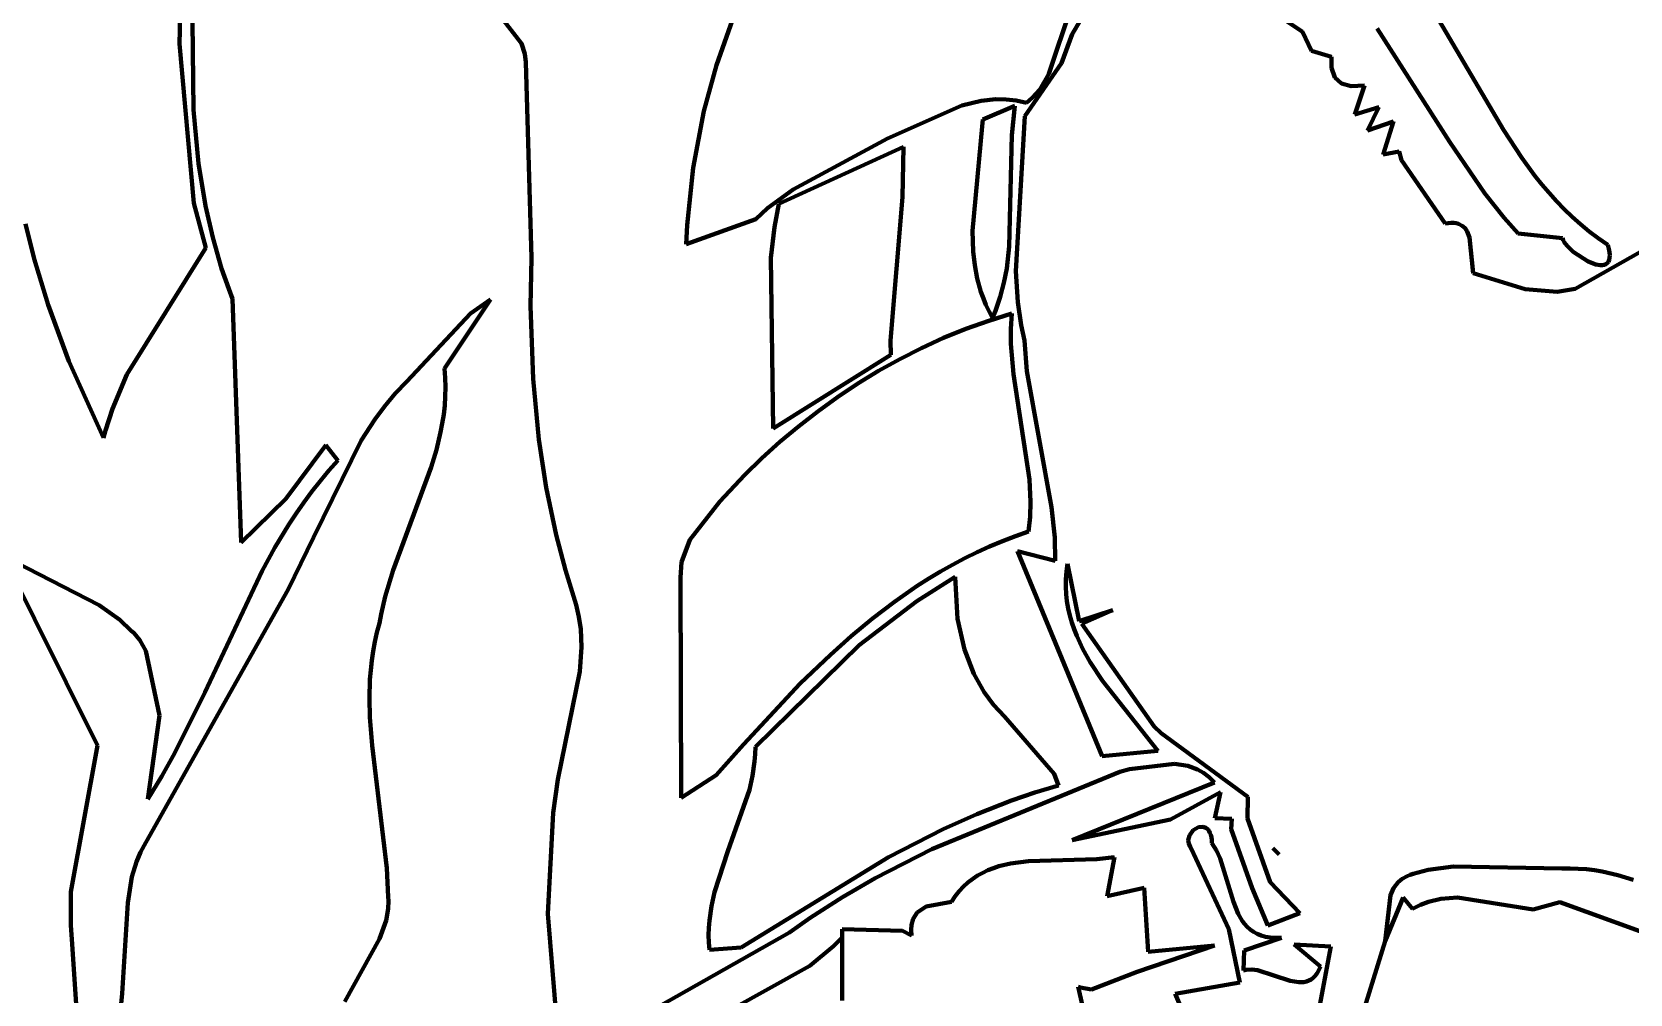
# Model space of a CAD drawing. Header units: millimetres. Extents: x 0 to 8.5, y 0 to 13.2.
# Drawn here: x 4.013 to 5.611, y 7.833 to 8.796 of the extents above; entities that cross this region are included whole.
import ezdxf

# ---------------------------------------------------------------- set-up
doc = ezdxf.new("R2010")
doc.units = ezdxf.units.MM
for name, color, linetype, lineweight in [('color#060606ff', 7, 'CONTINUOUS', 100), ('color#5c5c5cff', 7, 'CONTINUOUS', 100), ('color#ffffffff', 7, 'CONTINUOUS', 100)]:
    doc.layers.add(name, color=color, linetype=linetype, lineweight=lineweight)

msp = doc.modelspace()

# ---------------------------------------------------------------- linework, layer by layer
at = {"layer": 'color#060606ff'}
for p, q in [((5.1276, 8.9198), (5.053, 8.7936)), ((4.1735, 8.8366), (4.1746, 8.7181)), ((5.2833, 8.7959), (5.2146, 8.8424)), ((4.1608, 8.7839), (4.1618, 8.8256)), ((5.0297, 8.754), (5.052, 8.8207)), ((4.5026, 8.7845), (4.4842, 8.8079)), ((4.7136, 8.8079), (4.6975, 8.7628)), ((5.484, 8.6979), (5.4158, 8.8139)), ((5.053, 8.7936), (5.0424, 8.7648)), ((5.292, 8.7772), (5.2833, 8.7959)), ((5.3578, 8.7993), (5.4304, 8.6856)), ((4.1749, 8.6247), (4.1608, 8.7839)), ((4.506, 8.7742), (4.5026, 8.7845)), ((4.507, 8.7656), (4.506, 8.7742)), ((5.3122, 8.7709), (5.292, 8.7772)), ((5.3123, 8.7602), (5.3122, 8.7709)), ((4.5125, 8.5701), (4.507, 8.7656)), ((4.6975, 8.7628), (4.6848, 8.7166)), ((5.0424, 8.7648), (5.0055, 8.7117)), ((5.0205, 8.7384), (5.0297, 8.754)), ((5.3155, 8.7505), (5.3123, 8.7602)), ((5.0131, 8.73), (5.0205, 8.7384)), ((5.322, 8.7443), (5.3155, 8.7505)), ((5.3319, 8.7416), (5.322, 8.7443)), ((5.345, 8.7424), (5.3319, 8.7416)), ((5.3356, 8.7134), (5.345, 8.7424)), ((4.8683, 8.6894), (4.9425, 8.7224)), ((4.9425, 8.7224), (4.962, 8.7271)), ((4.962, 8.7271), (4.9768, 8.7286)), ((4.9958, 8.722), (4.9637, 8.7082)), ((4.9768, 8.7286), (4.9869, 8.7285)), ((4.9869, 8.7285), (4.997, 8.7273)), ((4.9927, 8.6927), (4.9958, 8.722)), ((4.997, 8.7273), (5.0072, 8.725)), ((5.0072, 8.725), (5.0131, 8.73)), ((4.1746, 8.7181), (4.1798, 8.6644)), ((4.6848, 8.7166), (4.6741, 8.6601)), ((4.9637, 8.7082), (4.9631, 8.7014)), ((5.0055, 8.7117), (4.9965, 8.5566)), ((5.3594, 8.7208), (5.3356, 8.7134)), ((5.3483, 8.6973), (5.3594, 8.7208)), ((5.3741, 8.7064), (5.3483, 8.6973)), ((5.3637, 8.6735), (5.3741, 8.7064)), ((4.9631, 8.7014), (4.9533, 8.597)), ((4.9901, 8.5813), (4.9927, 8.6927)), ((5.5024, 8.67), (5.484, 8.6979)), ((4.8844, 8.681), (4.7599, 8.624)), ((4.7741, 8.6383), (4.8683, 8.6894)), ((4.8834, 8.6306), (4.8844, 8.681)), ((5.3798, 8.6765), (5.3637, 8.6735)), ((5.382, 8.6678), (5.3798, 8.6765)), ((5.4304, 8.6856), (5.4654, 8.6343)), ((4.1798, 8.6644), (4.1867, 8.6219)), ((4.6741, 8.6601), (4.6682, 8.6028)), ((5.4257, 8.6044), (5.382, 8.6678)), ((5.5155, 8.6521), (5.5024, 8.67)), ((5.5224, 8.6434), (5.5155, 8.6521)), ((5.5296, 8.635), (5.5224, 8.6434)), ((4.7483, 8.6196), (4.7741, 8.6383)), ((4.8712, 8.4873), (4.8834, 8.6306)), ((5.4654, 8.6343), (5.4848, 8.6099)), ((5.537, 8.6267), (5.5296, 8.635)), ((5.5447, 8.6187), (5.537, 8.6267)), ((4.187, 8.5801), (4.1749, 8.6247)), ((4.1867, 8.6219), (4.1939, 8.5904)), ((4.7366, 8.6085), (4.7483, 8.6196)), ((4.7599, 8.624), (4.7553, 8.6008)), ((5.4848, 8.6099), (5.4986, 8.5943)), ((5.5527, 8.611), (5.5447, 8.6187)), ((5.561, 8.6035), (5.5527, 8.611)), ((4.0068, 8.6039), (4.0155, 8.569)), ((4.6672, 8.5836), (4.7366, 8.6085)), ((4.6682, 8.6028), (4.6672, 8.5836)), ((4.7553, 8.6008), (4.7517, 8.5699)), ((4.9533, 8.597), (4.954, 8.5763)), ((5.4289, 8.6048), (5.4257, 8.6044)), ((5.4318, 8.605), (5.4289, 8.6048)), ((5.4345, 8.6049), (5.4318, 8.605)), ((5.4369, 8.6045), (5.4345, 8.6049)), ((5.439, 8.6039), (5.4369, 8.6045)), ((5.4427, 8.6021), (5.439, 8.6039)), ((5.4456, 8.5995), (5.4427, 8.6021)), ((5.4478, 8.5962), (5.4456, 8.5995)), ((5.45, 8.5903), (5.4478, 8.5962)), ((5.4986, 8.5943), (5.5431, 8.5895)), ((5.5697, 8.5964), (5.561, 8.6035)), ((5.5787, 8.5895), (5.5697, 8.5964)), ((4.1081, 8.4532), (4.187, 8.5801)), ((4.1939, 8.5904), (4.2028, 8.5594)), ((4.9875, 8.5594), (4.9901, 8.5813)), ((5.4537, 8.5548), (5.45, 8.5903)), ((5.5431, 8.5895), (5.5438, 8.5877)), ((5.5438, 8.5877), (5.5448, 8.5858)), ((5.5448, 8.5858), (5.5477, 8.5819)), ((5.5477, 8.5819), (5.5537, 8.576)), ((5.6488, 8.5917), (5.5558, 8.5389)), ((5.5882, 8.583), (5.5787, 8.5895)), ((5.5893, 8.579), (5.5882, 8.583)), ((5.59, 8.5756), (5.5893, 8.579)), ((4.0155, 8.569), (4.0294, 8.5231)), ((4.5117, 8.5217), (4.5125, 8.5701)), ((4.7517, 8.5699), (4.7542, 8.3991)), ((4.954, 8.5763), (4.9556, 8.5627)), ((4.9556, 8.5627), (4.9581, 8.5492)), ((5.5537, 8.576), (5.5687, 8.5662)), ((5.5687, 8.5662), (5.5763, 8.5634)), ((5.5763, 8.5634), (5.5808, 8.5627)), ((5.5808, 8.5627), (5.5829, 8.5628)), ((5.5829, 8.5628), (5.5847, 8.5631)), ((5.5847, 8.5631), (5.5864, 8.5638)), ((5.5864, 8.5638), (5.5877, 8.5648)), ((5.5877, 8.5648), (5.5889, 8.5661)), ((5.5889, 8.5661), (5.5897, 8.5679)), ((5.5897, 8.5679), (5.5901, 8.57)), ((5.5902, 8.5726), (5.59, 8.5756)), ((5.5901, 8.57), (5.5902, 8.5726)), ((4.2028, 8.5594), (4.2099, 8.5391)), ((4.9581, 8.5492), (4.9618, 8.5359)), ((4.9847, 8.545), (4.9875, 8.5594)), ((4.9965, 8.5566), (4.9986, 8.5257)), ((5.5056, 8.5385), (5.4537, 8.5548)), ((4.2099, 8.5391), (4.2137, 8.529)), ((4.9618, 8.5359), (4.9642, 8.5293)), ((4.9762, 8.5169), (4.981, 8.5308)), ((4.981, 8.5308), (4.9847, 8.545)), ((5.5377, 8.5359), (5.5056, 8.5385)), ((5.5558, 8.5389), (5.5377, 8.5359)), ((4.0294, 8.5231), (4.0502, 8.4667)), ((4.2137, 8.529), (4.2222, 8.2853)), ((4.388, 8.4462), (4.4516, 8.5144)), ((4.4717, 8.5283), (4.4257, 8.4592)), ((4.4516, 8.5144), (4.4717, 8.5283)), ((4.5141, 8.4489), (4.5117, 8.5217)), ((4.9642, 8.5293), (4.9668, 8.5228)), ((4.9668, 8.5228), (4.9699, 8.5164)), ((4.9926, 8.5143), (4.9695, 8.5071)), ((4.9699, 8.5164), (4.9733, 8.51)), ((4.9733, 8.51), (4.9762, 8.5169)), ((4.9917, 8.4991), (4.9926, 8.5143)), ((4.9986, 8.5257), (5.002, 8.5026)), ((4.9467, 8.4989), (4.9243, 8.4898)), ((4.9695, 8.5071), (4.9467, 8.4989)), ((4.9918, 8.4839), (4.9917, 8.4991)), ((5.002, 8.5026), (5.0053, 8.4873)), ((4.8716, 8.4729), (4.8712, 8.4873)), ((4.9243, 8.4898), (4.9023, 8.4797)), ((4.9944, 8.4536), (4.9918, 8.4839)), ((5.0053, 8.4873), (5.0076, 8.4566)), ((4.0502, 8.4667), (4.0846, 8.3899)), ((4.7542, 8.3991), (4.8716, 8.4729)), ((4.8806, 8.4687), (4.8594, 8.4568)), ((4.9023, 8.4797), (4.8806, 8.4687)), ((4.0936, 8.4188), (4.1081, 8.4532)), ((4.4257, 8.4592), (4.4264, 8.4499)), ((4.4264, 8.4499), (4.4266, 8.4406)), ((4.8594, 8.4568), (4.8387, 8.4441)), ((5.0103, 8.3483), (4.9944, 8.4536)), ((5.0076, 8.4566), (5.0324, 8.3206)), ((4.3656, 8.4213), (4.3763, 8.4341)), ((4.3763, 8.4341), (4.388, 8.4462)), ((4.4266, 8.4406), (4.4264, 8.4314)), ((4.5199, 8.3884), (4.5141, 8.4489)), ((4.8387, 8.4441), (4.8184, 8.4306)), ((4.0866, 8.3973), (4.0936, 8.4188)), ((4.3558, 8.4081), (4.3656, 8.4213)), ((4.4258, 8.4223), (4.4248, 8.4133)), ((4.4264, 8.4314), (4.4258, 8.4223)), ((4.8184, 8.4306), (4.7987, 8.4164)), ((4.3424, 8.3873), (4.3558, 8.4081)), ((4.4234, 8.4044), (4.4217, 8.3955)), ((4.4248, 8.4133), (4.4234, 8.4044)), ((4.7987, 8.4164), (4.7795, 8.4014)), ((4.0846, 8.3899), (4.0866, 8.3973)), ((4.2947, 8.2902), (4.3424, 8.3873)), ((4.4217, 8.3955), (4.4175, 8.3779)), ((4.5272, 8.3403), (4.5199, 8.3884)), ((4.7795, 8.4014), (4.7609, 8.3858)), ((4.2669, 8.3289), (4.307, 8.3826)), ((4.307, 8.3826), (4.3191, 8.3672)), ((4.4175, 8.3779), (4.4124, 8.3606)), ((4.7609, 8.3858), (4.7429, 8.3695)), ((4.31, 8.3571), (4.3012, 8.3467)), ((4.3191, 8.3672), (4.31, 8.3571)), ((4.4124, 8.3606), (4.3741, 8.2575)), ((4.7429, 8.3695), (4.7255, 8.3526)), ((4.3012, 8.3467), (4.2929, 8.3361)), ((4.5372, 8.2928), (4.5272, 8.3403)), ((4.7255, 8.3526), (4.7007, 8.3261)), ((5.0114, 8.3259), (5.0103, 8.3483)), ((4.2222, 8.2853), (4.2669, 8.3289)), ((4.2849, 8.3253), (4.2772, 8.3143)), ((4.2929, 8.3361), (4.2849, 8.3253)), ((4.7007, 8.3261), (4.6707, 8.288)), ((5.0109, 8.311), (5.0114, 8.3259)), ((4.2772, 8.3143), (4.2699, 8.3031)), ((5.0094, 8.2962), (5.0109, 8.311)), ((5.0324, 8.3206), (5.0355, 8.2901)), ((4.2699, 8.3031), (4.2561, 8.2802)), ((4.2692, 8.2381), (4.2947, 8.2902)), ((4.5464, 8.2576), (4.5372, 8.2928)), ((4.9832, 8.2867), (4.9962, 8.2916)), ((4.9962, 8.2916), (5.0094, 8.2962)), ((5.0355, 8.2901), (5.036, 8.267)), ((4.2561, 8.2802), (4.2432, 8.2568)), ((4.6707, 8.288), (4.6624, 8.2655)), ((4.9455, 8.2695), (4.9579, 8.2756)), ((4.9579, 8.2756), (4.9704, 8.2813)), ((4.9704, 8.2813), (4.9832, 8.2867)), ((5.036, 8.267), (4.9982, 8.2767)), ((4.9982, 8.2767), (5.083, 8.0716)), ((4.0805, 8.2226), (3.9846, 8.2719)), ((3.9846, 8.2719), (4.0788, 8.0822)), ((4.6624, 8.2655), (4.6613, 8.2502)), ((4.9214, 8.2562), (4.9334, 8.263)), ((4.9334, 8.263), (4.9455, 8.2695)), ((5.0473, 8.2562), (5.0484, 8.264)), ((5.0484, 8.264), (5.0598, 8.2065)), ((4.2432, 8.2568), (4.1859, 8.1352)), ((4.3741, 8.2575), (4.3662, 8.2313)), ((4.5573, 8.2228), (4.5464, 8.2576)), ((4.6613, 8.2502), (4.662, 8.0299)), ((4.936, 8.2509), (4.8977, 8.2265)), ((4.898, 8.2417), (4.9096, 8.2491)), ((4.9096, 8.2491), (4.9214, 8.2562)), ((4.9384, 8.2089), (4.936, 8.2509)), ((5.0465, 8.241), (5.0467, 8.2485)), ((5.0467, 8.2485), (5.0473, 8.2562)), ((4.1269, 7.9851), (4.2692, 8.2381)), ((4.3662, 8.2313), (4.3622, 8.2136)), ((4.8977, 8.2265), (4.8401, 8.1824)), ((4.8754, 8.226), (4.8866, 8.2339)), ((4.8866, 8.2339), (4.898, 8.2417)), ((5.0469, 8.2336), (5.0465, 8.241)), ((5.0477, 8.2264), (5.0469, 8.2336)), ((5.0489, 8.2192), (5.0477, 8.2264)), ((4.1012, 8.2077), (4.0805, 8.2226)), ((4.3622, 8.2136), (4.3606, 8.2046)), ((4.56, 8.2107), (4.5573, 8.2228)), ((4.5617, 8.1985), (4.56, 8.2107)), ((4.8534, 8.2092), (4.8754, 8.226)), ((5.0505, 8.2122), (5.0489, 8.2192)), ((5.0525, 8.2052), (5.0505, 8.2122)), ((5.0598, 8.2065), (5.0935, 8.2175)), ((5.0935, 8.2175), (5.0626, 8.2039)), ((4.1124, 8.197), (4.1012, 8.2077)), ((4.1149, 8.1948), (4.1124, 8.197)), ((4.1211, 8.1875), (4.1149, 8.1948)), ((4.3581, 8.1952), (4.356, 8.1858)), ((4.3606, 8.2046), (4.3581, 8.1952)), ((4.5625, 8.1804), (4.5617, 8.1985)), ((4.8321, 8.1915), (4.8534, 8.2092)), ((4.9453, 8.1781), (4.9384, 8.2089)), ((5.0548, 8.1984), (5.0525, 8.2052)), ((5.0575, 8.1917), (5.0548, 8.1984)), ((5.0626, 8.2039), (5.135, 8.101)), ((4.1272, 8.1768), (4.1211, 8.1875)), ((4.356, 8.1858), (4.3542, 8.1764)), ((4.5608, 8.1562), (4.5625, 8.1804)), ((4.8401, 8.1824), (4.7363, 8.0807)), ((4.8113, 8.173), (4.8321, 8.1915)), ((5.0636, 8.1785), (5.0575, 8.1917)), ((5.0708, 8.1656), (5.0636, 8.1785)), ((4.1406, 8.1122), (4.1272, 8.1768)), ((4.3529, 8.167), (4.3518, 8.1576)), ((4.3542, 8.1764), (4.3529, 8.167)), ((4.7812, 8.1441), (4.8113, 8.173)), ((4.9548, 8.1537), (4.9453, 8.1781)), ((5.0832, 8.1469), (5.0708, 8.1656)), ((4.3511, 8.1482), (4.3506, 8.1293)), ((4.3518, 8.1576), (4.3511, 8.1482)), ((4.5387, 8.0481), (4.5608, 8.1562)), ((4.9651, 8.1355), (4.9548, 8.1537)), ((5.1385, 8.0767), (5.0832, 8.1469)), ((4.1859, 8.1352), (4.1562, 8.0748)), ((4.7243, 8.0833), (4.7812, 8.1441)), ((4.9744, 8.1228), (4.9651, 8.1355)), ((4.3506, 8.1293), (4.351, 8.1104)), ((4.9852, 8.1111), (4.9744, 8.1228)), ((4.1292, 8.0284), (4.1406, 8.1122)), ((4.351, 8.1104), (4.3532, 8.0821)), ((5.035, 8.0537), (4.9852, 8.1111)), ((5.135, 8.101), (5.1419, 8.0946)), ((4.6972, 8.0523), (4.7243, 8.0833)), ((5.1419, 8.0946), (5.2286, 8.0308)), ((4.0788, 8.0822), (4.0521, 7.9359)), ((4.1562, 8.0748), (4.1432, 8.0513)), ((4.3532, 8.0821), (4.3681, 7.9593)), ((4.736, 8.0734), (4.7355, 8.0662)), ((4.7363, 8.0807), (4.736, 8.0734)), ((5.083, 8.0716), (5.1385, 8.0767)), ((4.1432, 8.0513), (4.1292, 8.0284)), ((4.662, 8.0299), (4.6972, 8.0523)), ((4.7334, 8.0519), (4.7303, 8.0378)), ((4.7355, 8.0662), (4.7334, 8.0519)), ((5.1005, 8.0559), (4.9126, 7.9784)), ((5.0394, 8.042), (5.035, 8.0537)), ((5.1103, 8.0583), (5.1005, 8.0559)), ((5.1553, 8.0639), (5.1103, 8.0583)), ((5.1687, 8.0617), (5.1553, 8.0639)), ((5.1782, 8.0582), (5.1687, 8.0617)), ((5.1842, 8.0548), (5.1782, 8.0582)), ((5.1898, 8.0505), (5.1842, 8.0548)), ((5.1951, 8.0452), (5.1898, 8.0505)), ((4.5341, 8.0147), (4.5387, 8.0481)), ((4.7303, 8.0378), (4.7089, 7.9763)), ((4.9922, 8.0271), (5.0156, 8.035)), ((5.0156, 8.035), (5.0394, 8.042)), ((5.0531, 7.9876), (5.1951, 8.0452)), ((5.2011, 8.0355), (5.1511, 8.0082)), ((5.1957, 8.0095), (5.2011, 8.0355)), ((4.9577, 8.0136), (4.9922, 8.0271)), ((5.2286, 8.0308), (5.2283, 8.0091)), ((4.5289, 7.9137), (4.5341, 8.0147)), ((4.9241, 7.9985), (4.9577, 8.0136)), ((5.1511, 8.0082), (5.0531, 7.9876)), ((5.2126, 8.0088), (5.1957, 8.0095)), ((5.2117, 7.9984), (5.2126, 8.0088)), ((5.2283, 8.0091), (5.2509, 7.9455)), ((4.8693, 7.9704), (4.9241, 7.9985)), ((5.169, 7.9874), (5.1701, 7.9922)), ((5.1694, 7.9841), (5.169, 7.9874)), ((5.1701, 7.9922), (5.1739, 7.9974)), ((5.1739, 7.9974), (5.1793, 8.0005)), ((5.1793, 8.0005), (5.1836, 8.0009)), ((5.1836, 8.0009), (5.1864, 7.9999)), ((5.1864, 7.9999), (5.1888, 7.998)), ((5.1888, 7.998), (5.1898, 7.9965)), ((5.1898, 7.9965), (5.1907, 7.9948)), ((5.1907, 7.9948), (5.1915, 7.9927)), ((5.1915, 7.9927), (5.1921, 7.9903)), ((5.1921, 7.9903), (5.1925, 7.9876)), ((5.1925, 7.9876), (5.1927, 7.9844)), ((5.2328, 7.9394), (5.2117, 7.9984)), ((4.1177, 7.9657), (4.1218, 7.9755)), ((4.1218, 7.9755), (4.1269, 7.9851)), ((4.7089, 7.9763), (4.6954, 7.9353)), ((4.9126, 7.9784), (4.8562, 7.9495)), ((5.1708, 7.9808), (5.1694, 7.9841)), ((5.172, 7.9791), (5.1708, 7.9808)), ((5.2097, 7.8985), (5.172, 7.9791)), ((5.1927, 7.9844), (5.1973, 7.9771)), ((5.1973, 7.9771), (5.201, 7.969)), ((4.1132, 7.9506), (4.1177, 7.9657)), ((4.3681, 7.9593), (4.3693, 7.9309)), ((4.7222, 7.8801), (4.8693, 7.9704)), ((4.9584, 7.952), (4.9635, 7.9549)), ((4.9635, 7.9549), (4.9688, 7.9573)), ((4.9688, 7.9573), (4.9742, 7.9595)), ((4.9742, 7.9595), (4.9798, 7.9613)), ((4.9798, 7.9613), (4.9913, 7.964)), ((4.9913, 7.964), (5.0093, 7.9665)), ((5.0093, 7.9665), (5.0775, 7.9685)), ((5.0775, 7.9685), (5.0951, 7.9703)), ((5.0951, 7.9703), (5.0879, 7.9315)), ((5.201, 7.969), (5.2141, 7.9256)), ((4.1089, 7.9246), (4.1132, 7.9506)), ((4.8562, 7.9495), (4.8233, 7.9304)), ((4.94, 7.9365), (4.9443, 7.9411)), ((4.9443, 7.9411), (4.9488, 7.9452)), ((4.9488, 7.9452), (4.9535, 7.9488)), ((4.9535, 7.9488), (4.9584, 7.952)), ((5.0879, 7.9315), (5.1248, 7.9398)), ((5.1248, 7.9398), (5.1289, 7.8758)), ((5.2486, 7.902), (5.2328, 7.9394)), ((5.2509, 7.9455), (5.2805, 7.9143)), ((4.0521, 7.9359), (4.052, 7.902)), ((4.1034, 7.8341), (4.1089, 7.9246)), ((4.3693, 7.9309), (4.3695, 7.9267)), ((4.3695, 7.9267), (4.3693, 7.9186)), ((4.6954, 7.9353), (4.6923, 7.9213)), ((4.8233, 7.9304), (4.7912, 7.9098)), ((4.9071, 7.9212), (4.9322, 7.9259)), ((4.9322, 7.9259), (4.936, 7.9314)), ((4.936, 7.9314), (4.94, 7.9365)), ((5.2141, 7.9256), (5.2189, 7.9137)), ((5.3658, 7.8864), (5.3837, 7.9301)), ((5.3837, 7.9301), (5.3932, 7.9186)), ((5.4011, 7.9226), (5.4091, 7.9256)), ((5.4091, 7.9256), (5.4213, 7.9286)), ((5.4213, 7.9286), (5.438, 7.93)), ((5.438, 7.93), (5.5137, 7.9182)), ((5.5137, 7.9182), (5.5403, 7.9255)), ((5.5403, 7.9255), (5.7515, 7.8489)), ((4.3673, 7.907), (4.3607, 7.8887)), ((4.3693, 7.9186), (4.3673, 7.907)), ((4.5378, 7.8044), (4.5289, 7.9137)), ((4.6903, 7.907), (4.6898, 7.8998)), ((4.6923, 7.9213), (4.6903, 7.907)), ((4.7912, 7.9098), (4.7704, 7.8951)), ((4.8924, 7.9026), (4.894, 7.9088)), ((4.894, 7.9088), (4.898, 7.9151)), ((4.898, 7.9151), (4.9071, 7.9212)), ((5.2189, 7.9137), (5.223, 7.9067)), ((5.223, 7.9067), (5.2253, 7.9036)), ((5.2805, 7.9143), (5.2486, 7.902)), ((5.3932, 7.9186), (5.4011, 7.9226)), ((4.052, 7.902), (4.0531, 7.8883)), ((4.7704, 7.8951), (4.6022, 7.7997)), ((4.6898, 7.8998), (4.6896, 7.8925)), ((4.6896, 7.8925), (4.6898, 7.8851)), ((4.8232, 7.8901), (4.8231, 7.8984)), ((4.8231, 7.8984), (4.8833, 7.8966)), ((4.8833, 7.8966), (4.8925, 7.8921)), ((4.8921, 7.8977), (4.8924, 7.9026)), ((4.8925, 7.8921), (4.8921, 7.8977)), ((5.2204, 7.8449), (5.2097, 7.8985)), ((5.2253, 7.9036), (5.228, 7.9007)), ((5.228, 7.9007), (5.2309, 7.8981)), ((5.2309, 7.8981), (5.2342, 7.8958)), ((5.2342, 7.8958), (5.2378, 7.8938)), ((5.2378, 7.8938), (5.2418, 7.8922)), ((5.2418, 7.8922), (5.2462, 7.8909)), ((5.2462, 7.8909), (5.251, 7.8901)), ((4.0531, 7.8883), (4.0761, 7.5467)), ((4.3607, 7.8887), (4.3259, 7.826)), ((4.6898, 7.8851), (4.6904, 7.8777)), ((4.6904, 7.8777), (4.7222, 7.8801)), ((4.823, 7.8269), (4.8232, 7.8901)), ((5.1953, 7.8821), (5.1178, 7.8558)), ((5.1289, 7.8758), (5.1953, 7.8821)), ((5.225, 7.8769), (5.2243, 7.857)), ((5.2621, 7.8897), (5.225, 7.8769)), ((5.251, 7.8901), (5.2563, 7.8896)), ((5.2563, 7.8896), (5.2621, 7.8897)), ((5.301, 7.861), (5.2749, 7.8831)), ((5.2749, 7.8831), (5.3115, 7.881)), ((5.3115, 7.881), (5.3004, 7.8225)), ((5.3383, 7.797), (5.3658, 7.8864)), ((5.2994, 7.8574), (5.301, 7.861)), ((5.1178, 7.8558), (5.0721, 7.8381)), ((5.1558, 7.8338), (5.2204, 7.8449)), ((5.2243, 7.857), (5.2269, 7.8577)), ((5.2269, 7.8577), (5.2324, 7.8581)), ((5.2324, 7.8581), (5.2381, 7.8575)), ((5.2381, 7.8575), (5.271, 7.8468)), ((5.271, 7.8468), (5.2794, 7.8453)), ((5.2794, 7.8453), (5.2846, 7.8455)), ((5.2846, 7.8455), (5.2871, 7.846)), ((5.2871, 7.846), (5.2894, 7.8469)), ((5.2894, 7.8469), (5.2917, 7.8481)), ((5.2917, 7.8481), (5.2938, 7.8497)), ((5.2938, 7.8497), (5.2958, 7.8518)), ((5.2958, 7.8518), (5.2977, 7.8544)), ((5.2977, 7.8544), (5.2994, 7.8574)), ((4.0994, 7.7932), (4.1034, 7.8341)), ((5.0611, 7.8399), (5.0589, 7.8407)), ((5.0589, 7.8407), (5.0632, 7.8218)), ((5.0721, 7.8381), (5.0611, 7.8399)), ((5.1649, 7.8126), (5.1558, 7.8338))]:
    msp.add_line(p, q, dxfattribs=at)
at = {"layer": 'color#5c5c5cff'}
for p, q in [((5.2534, 7.9793), (5.26, 7.9732)), ((5.2559, 7.977), (5.2534, 7.9793)), ((5.26, 7.9732), (5.2559, 7.977)), ((5.3939, 7.9536), (5.4088, 7.9577)), ((5.4088, 7.9577), (5.434, 7.961)), ((5.434, 7.961), (5.5424, 7.959)), ((5.5424, 7.959), (5.5507, 7.9592)), ((5.5507, 7.9592), (5.5588, 7.9589)), ((5.5588, 7.9589), (5.5669, 7.9583)), ((5.5669, 7.9583), (5.5749, 7.9573)), ((5.5749, 7.9573), (5.5828, 7.956)), ((5.5828, 7.956), (5.5984, 7.9524)), ((5.371, 7.9324), (5.3741, 7.9394)), ((5.3741, 7.9394), (5.3788, 7.9454)), ((5.3788, 7.9454), (5.3829, 7.9487)), ((5.3829, 7.9487), (5.3879, 7.9515)), ((5.3879, 7.9515), (5.3908, 7.9526)), ((5.3908, 7.9526), (5.3939, 7.9536)), ((5.5984, 7.9524), (5.6136, 7.9477)), ((5.3658, 7.8864), (5.371, 7.9324)), ((5.3837, 7.9301), (5.3658, 7.8864)), ((5.3932, 7.9186), (5.3837, 7.9301)), ((5.4091, 7.9256), (5.4011, 7.9226)), ((5.4213, 7.9286), (5.4091, 7.9256)), ((5.438, 7.93), (5.4213, 7.9286)), ((5.5137, 7.9182), (5.438, 7.93)), ((5.5403, 7.9255), (5.5137, 7.9182)), ((5.7515, 7.8489), (5.5403, 7.9255)), ((5.4011, 7.9226), (5.3932, 7.9186)), ((4.7908, 7.8616), (4.8143, 7.8813)), ((4.8143, 7.8813), (4.8232, 7.8901)), ((4.8232, 7.8901), (4.823, 7.8269)), ((4.6729, 7.7961), (4.7908, 7.8616))]:
    msp.add_line(p, q, dxfattribs=at)
at = {"layer": 'color#ffffffff'}
for p, q in [((5.053, 8.7936), (5.1276, 8.9198)), ((4.1746, 8.7181), (4.1735, 8.8366)), ((5.2146, 8.8424), (5.2833, 8.7959)), ((4.1618, 8.8256), (4.1608, 8.7839)), ((5.052, 8.8207), (5.0297, 8.754)), ((4.4842, 8.8079), (4.5026, 8.7845)), ((4.6975, 8.7628), (4.7136, 8.8079)), ((5.4158, 8.8139), (5.484, 8.6979)), ((5.0424, 8.7648), (5.053, 8.7936)), ((5.2833, 8.7959), (5.292, 8.7772)), ((5.4304, 8.6856), (5.3578, 8.7993)), ((4.1608, 8.7839), (4.1749, 8.6247)), ((4.5026, 8.7845), (4.506, 8.7742)), ((4.506, 8.7742), (4.507, 8.7656)), ((5.292, 8.7772), (5.3122, 8.7709)), ((5.3122, 8.7709), (5.3123, 8.7602)), ((4.507, 8.7656), (4.5125, 8.5701)), ((4.6848, 8.7166), (4.6975, 8.7628)), ((5.0055, 8.7117), (5.0424, 8.7648)), ((5.0297, 8.754), (5.0205, 8.7384)), ((5.3123, 8.7602), (5.3155, 8.7505)), ((5.0205, 8.7384), (5.0131, 8.73)), ((5.3155, 8.7505), (5.322, 8.7443)), ((5.322, 8.7443), (5.3319, 8.7416)), ((5.3319, 8.7416), (5.345, 8.7424)), ((5.345, 8.7424), (5.3356, 8.7134)), ((4.9425, 8.7224), (4.8683, 8.6894)), ((4.962, 8.7271), (4.9425, 8.7224)), ((4.9768, 8.7286), (4.962, 8.7271)), ((4.9637, 8.7082), (4.9958, 8.722)), ((4.9869, 8.7285), (4.9768, 8.7286)), ((4.997, 8.7273), (4.9869, 8.7285)), ((4.9958, 8.722), (4.9927, 8.6927)), ((5.0072, 8.725), (4.997, 8.7273)), ((5.0131, 8.73), (5.0072, 8.725)), ((4.1798, 8.6644), (4.1746, 8.7181)), ((4.6741, 8.6601), (4.6848, 8.7166)), ((4.9631, 8.7014), (4.9637, 8.7082)), ((4.9965, 8.5566), (5.0055, 8.7117)), ((5.3356, 8.7134), (5.3594, 8.7208)), ((5.3594, 8.7208), (5.3483, 8.6973)), ((5.3483, 8.6973), (5.3741, 8.7064)), ((5.3741, 8.7064), (5.3637, 8.6735)), ((4.9533, 8.597), (4.9631, 8.7014)), ((4.9927, 8.6927), (4.9901, 8.5813)), ((5.484, 8.6979), (5.5024, 8.67)), ((4.7599, 8.624), (4.8844, 8.681)), ((4.8683, 8.6894), (4.7741, 8.6383)), ((4.8844, 8.681), (4.8834, 8.6306)), ((5.3637, 8.6735), (5.3798, 8.6765)), ((5.3798, 8.6765), (5.382, 8.6678)), ((5.4654, 8.6343), (5.4304, 8.6856)), ((4.1867, 8.6219), (4.1798, 8.6644)), ((4.6682, 8.6028), (4.6741, 8.6601)), ((5.382, 8.6678), (5.4257, 8.6044)), ((5.5024, 8.67), (5.5155, 8.6521)), ((5.5155, 8.6521), (5.5224, 8.6434)), ((5.5224, 8.6434), (5.5296, 8.635)), ((4.7741, 8.6383), (4.7483, 8.6196)), ((4.8834, 8.6306), (4.8712, 8.4873)), ((5.4848, 8.6099), (5.4654, 8.6343)), ((5.5296, 8.635), (5.537, 8.6267)), ((5.537, 8.6267), (5.5447, 8.6187)), ((4.1749, 8.6247), (4.187, 8.5801)), ((4.1939, 8.5904), (4.1867, 8.6219)), ((4.7483, 8.6196), (4.7366, 8.6085)), ((4.7553, 8.6008), (4.7599, 8.624)), ((5.4986, 8.5943), (5.4848, 8.6099)), ((5.5447, 8.6187), (5.5527, 8.611)), ((5.5527, 8.611), (5.561, 8.6035)), ((4.0155, 8.569), (4.0068, 8.6039)), ((4.7366, 8.6085), (4.6672, 8.5836)), ((4.6672, 8.5836), (4.6682, 8.6028)), ((4.7517, 8.5699), (4.7553, 8.6008)), ((4.954, 8.5763), (4.9533, 8.597)), ((5.4257, 8.6044), (5.4289, 8.6048)), ((5.4289, 8.6048), (5.4318, 8.605)), ((5.4318, 8.605), (5.4345, 8.6049)), ((5.4345, 8.6049), (5.4369, 8.6045)), ((5.4369, 8.6045), (5.439, 8.6039)), ((5.439, 8.6039), (5.4427, 8.6021)), ((5.4427, 8.6021), (5.4456, 8.5995)), ((5.4456, 8.5995), (5.4478, 8.5962)), ((5.4478, 8.5962), (5.45, 8.5903)), ((5.5431, 8.5895), (5.4986, 8.5943)), ((5.561, 8.6035), (5.5697, 8.5964)), ((5.5697, 8.5964), (5.5787, 8.5895)), ((4.187, 8.5801), (4.1081, 8.4532)), ((4.2028, 8.5594), (4.1939, 8.5904)), ((4.9901, 8.5813), (4.9875, 8.5594)), ((5.45, 8.5903), (5.4537, 8.5548)), ((5.5438, 8.5877), (5.5431, 8.5895)), ((5.5448, 8.5858), (5.5438, 8.5877)), ((5.5477, 8.5819), (5.5448, 8.5858)), ((5.5537, 8.576), (5.5477, 8.5819)), ((5.5558, 8.5389), (5.6488, 8.5917)), ((5.5787, 8.5895), (5.5882, 8.583)), ((5.5882, 8.583), (5.5893, 8.579)), ((5.5893, 8.579), (5.59, 8.5756)), ((4.0294, 8.5231), (4.0155, 8.569)), ((4.5125, 8.5701), (4.5117, 8.5217)), ((4.7542, 8.3991), (4.7517, 8.5699)), ((4.9556, 8.5627), (4.954, 8.5763)), ((4.9581, 8.5492), (4.9556, 8.5627)), ((5.5687, 8.5662), (5.5537, 8.576)), ((5.5763, 8.5634), (5.5687, 8.5662)), ((5.5808, 8.5627), (5.5763, 8.5634)), ((5.5829, 8.5628), (5.5808, 8.5627)), ((5.5847, 8.5631), (5.5829, 8.5628)), ((5.5864, 8.5638), (5.5847, 8.5631)), ((5.5877, 8.5648), (5.5864, 8.5638)), ((5.5889, 8.5661), (5.5877, 8.5648)), ((5.5897, 8.5679), (5.5889, 8.5661)), ((5.5901, 8.57), (5.5897, 8.5679)), ((5.59, 8.5756), (5.5902, 8.5726)), ((5.5902, 8.5726), (5.5901, 8.57)), ((4.2099, 8.5391), (4.2028, 8.5594)), ((4.9618, 8.5359), (4.9581, 8.5492)), ((4.9875, 8.5594), (4.9847, 8.545)), ((4.9986, 8.5257), (4.9965, 8.5566)), ((5.4537, 8.5548), (5.5056, 8.5385)), ((4.2137, 8.529), (4.2099, 8.5391)), ((4.9642, 8.5293), (4.9618, 8.5359)), ((4.981, 8.5308), (4.9762, 8.5169)), ((4.9847, 8.545), (4.981, 8.5308)), ((5.5056, 8.5385), (5.5377, 8.5359)), ((5.5377, 8.5359), (5.5558, 8.5389)), ((4.0502, 8.4667), (4.0294, 8.5231)), ((4.2222, 8.2853), (4.2137, 8.529)), ((4.4516, 8.5144), (4.388, 8.4462)), ((4.4257, 8.4592), (4.4717, 8.5283)), ((4.4717, 8.5283), (4.4516, 8.5144)), ((4.5117, 8.5217), (4.5141, 8.4489)), ((4.9668, 8.5228), (4.9642, 8.5293)), ((4.9699, 8.5164), (4.9668, 8.5228)), ((4.9695, 8.5071), (4.9926, 8.5143)), ((4.9733, 8.51), (4.9699, 8.5164)), ((4.9762, 8.5169), (4.9733, 8.51)), ((4.9926, 8.5143), (4.9917, 8.4991)), ((5.002, 8.5026), (4.9986, 8.5257)), ((4.9243, 8.4898), (4.9467, 8.4989)), ((4.9467, 8.4989), (4.9695, 8.5071)), ((4.9917, 8.4991), (4.9918, 8.4839)), ((5.0053, 8.4873), (5.002, 8.5026)), ((4.8712, 8.4873), (4.8716, 8.4729)), ((4.9023, 8.4797), (4.9243, 8.4898)), ((4.9918, 8.4839), (4.9944, 8.4536)), ((5.0076, 8.4566), (5.0053, 8.4873)), ((4.0846, 8.3899), (4.0502, 8.4667)), ((4.8716, 8.4729), (4.7542, 8.3991)), ((4.8594, 8.4568), (4.8806, 8.4687)), ((4.8806, 8.4687), (4.9023, 8.4797)), ((4.1081, 8.4532), (4.0936, 8.4188)), ((4.4264, 8.4499), (4.4257, 8.4592)), ((4.4266, 8.4406), (4.4264, 8.4499)), ((4.8387, 8.4441), (4.8594, 8.4568)), ((4.9944, 8.4536), (5.0103, 8.3483)), ((5.0324, 8.3206), (5.0076, 8.4566)), ((4.3763, 8.4341), (4.3656, 8.4213)), ((4.388, 8.4462), (4.3763, 8.4341)), ((4.4264, 8.4314), (4.4266, 8.4406)), ((4.5141, 8.4489), (4.5199, 8.3884)), ((4.8184, 8.4306), (4.8387, 8.4441)), ((4.0936, 8.4188), (4.0866, 8.3973)), ((4.3656, 8.4213), (4.3558, 8.4081)), ((4.4248, 8.4133), (4.4258, 8.4223)), ((4.4258, 8.4223), (4.4264, 8.4314)), ((4.7987, 8.4164), (4.8184, 8.4306)), ((4.3558, 8.4081), (4.3424, 8.3873)), ((4.4217, 8.3955), (4.4234, 8.4044)), ((4.4234, 8.4044), (4.4248, 8.4133)), ((4.7795, 8.4014), (4.7987, 8.4164)), ((4.0866, 8.3973), (4.0846, 8.3899)), ((4.3424, 8.3873), (4.2947, 8.2902)), ((4.4175, 8.3779), (4.4217, 8.3955)), ((4.5199, 8.3884), (4.5272, 8.3403)), ((4.7609, 8.3858), (4.7795, 8.4014)), ((4.307, 8.3826), (4.2669, 8.3289)), ((4.3191, 8.3672), (4.307, 8.3826)), ((4.4124, 8.3606), (4.4175, 8.3779)), ((4.7429, 8.3695), (4.7609, 8.3858)), ((4.3012, 8.3467), (4.31, 8.3571)), ((4.31, 8.3571), (4.3191, 8.3672)), ((4.3741, 8.2575), (4.4124, 8.3606)), ((4.7255, 8.3526), (4.7429, 8.3695)), ((4.2929, 8.3361), (4.3012, 8.3467)), ((4.5272, 8.3403), (4.5372, 8.2928)), ((4.7007, 8.3261), (4.7255, 8.3526)), ((5.0103, 8.3483), (5.0114, 8.3259)), ((4.2669, 8.3289), (4.2222, 8.2853)), ((4.2772, 8.3143), (4.2849, 8.3253)), ((4.2849, 8.3253), (4.2929, 8.3361)), ((4.6707, 8.288), (4.7007, 8.3261)), ((5.0114, 8.3259), (5.0109, 8.311)), ((4.2699, 8.3031), (4.2772, 8.3143)), ((5.0109, 8.311), (5.0094, 8.2962)), ((5.0355, 8.2901), (5.0324, 8.3206)), ((4.2561, 8.2802), (4.2699, 8.3031)), ((4.2947, 8.2902), (4.2692, 8.2381)), ((4.5372, 8.2928), (4.5464, 8.2576)), ((4.9962, 8.2916), (4.9832, 8.2867)), ((5.0094, 8.2962), (4.9962, 8.2916)), ((5.036, 8.267), (5.0355, 8.2901)), ((4.2432, 8.2568), (4.2561, 8.2802)), ((4.6624, 8.2655), (4.6707, 8.288)), ((4.9579, 8.2756), (4.9455, 8.2695)), ((4.9704, 8.2813), (4.9579, 8.2756)), ((4.9832, 8.2867), (4.9704, 8.2813)), ((5.083, 8.0716), (4.9982, 8.2767)), ((4.9982, 8.2767), (5.036, 8.267)), ((4.0788, 8.0822), (3.9846, 8.2719)), ((3.9846, 8.2719), (4.0805, 8.2226)), ((4.6613, 8.2502), (4.6624, 8.2655)), ((4.9334, 8.263), (4.9214, 8.2562)), ((4.9455, 8.2695), (4.9334, 8.263)), ((5.0484, 8.264), (5.0473, 8.2562)), ((5.0598, 8.2065), (5.0484, 8.264)), ((4.1859, 8.1352), (4.2432, 8.2568)), ((4.3662, 8.2313), (4.3741, 8.2575)), ((4.5464, 8.2576), (4.5573, 8.2228)), ((4.662, 8.0299), (4.6613, 8.2502)), ((4.8977, 8.2265), (4.936, 8.2509)), ((4.9096, 8.2491), (4.898, 8.2417)), ((4.9214, 8.2562), (4.9096, 8.2491)), ((4.936, 8.2509), (4.9384, 8.2089)), ((5.0467, 8.2485), (5.0465, 8.241)), ((5.0473, 8.2562), (5.0467, 8.2485)), ((4.2692, 8.2381), (4.1269, 7.9851)), ((4.3622, 8.2136), (4.3662, 8.2313)), ((4.8401, 8.1824), (4.8977, 8.2265)), ((4.8866, 8.2339), (4.8754, 8.226)), ((4.898, 8.2417), (4.8866, 8.2339)), ((5.0465, 8.241), (5.0469, 8.2336)), ((5.0469, 8.2336), (5.0477, 8.2264)), ((5.0477, 8.2264), (5.0489, 8.2192)), ((4.0805, 8.2226), (4.1012, 8.2077)), ((4.3606, 8.2046), (4.3622, 8.2136)), ((4.5573, 8.2228), (4.56, 8.2107)), ((4.56, 8.2107), (4.5617, 8.1985)), ((4.8754, 8.226), (4.8534, 8.2092)), ((5.0489, 8.2192), (5.0505, 8.2122)), ((5.0505, 8.2122), (5.0525, 8.2052)), ((5.0935, 8.2175), (5.0598, 8.2065)), ((5.0626, 8.2039), (5.0935, 8.2175)), ((4.1012, 8.2077), (4.1124, 8.197)), ((4.1124, 8.197), (4.1149, 8.1948)), ((4.1149, 8.1948), (4.1211, 8.1875)), ((4.356, 8.1858), (4.3581, 8.1952)), ((4.3581, 8.1952), (4.3606, 8.2046)), ((4.5617, 8.1985), (4.5625, 8.1804)), ((4.8534, 8.2092), (4.8321, 8.1915)), ((4.9384, 8.2089), (4.9453, 8.1781)), ((5.0525, 8.2052), (5.0548, 8.1984)), ((5.0548, 8.1984), (5.0575, 8.1917)), ((5.135, 8.101), (5.0626, 8.2039)), ((4.1211, 8.1875), (4.1272, 8.1768)), ((4.3542, 8.1764), (4.356, 8.1858)), ((4.5625, 8.1804), (4.5608, 8.1562)), ((4.7363, 8.0807), (4.8401, 8.1824)), ((4.8321, 8.1915), (4.8113, 8.173)), ((5.0575, 8.1917), (5.0636, 8.1785)), ((5.0636, 8.1785), (5.0708, 8.1656)), ((4.1272, 8.1768), (4.1406, 8.1122)), ((4.3518, 8.1576), (4.3529, 8.167)), ((4.3529, 8.167), (4.3542, 8.1764)), ((4.8113, 8.173), (4.7812, 8.1441)), ((4.9453, 8.1781), (4.9548, 8.1537)), ((5.0708, 8.1656), (5.0832, 8.1469)), ((4.3506, 8.1293), (4.3511, 8.1482)), ((4.3511, 8.1482), (4.3518, 8.1576)), ((4.5608, 8.1562), (4.5387, 8.0481)), ((4.9548, 8.1537), (4.9651, 8.1355)), ((5.0832, 8.1469), (5.1385, 8.0767)), ((4.1562, 8.0748), (4.1859, 8.1352)), ((4.7812, 8.1441), (4.7243, 8.0833)), ((4.9651, 8.1355), (4.9744, 8.1228)), ((4.351, 8.1104), (4.3506, 8.1293)), ((4.9744, 8.1228), (4.9852, 8.1111)), ((4.1406, 8.1122), (4.1292, 8.0284)), ((4.3532, 8.0821), (4.351, 8.1104)), ((4.9852, 8.1111), (5.035, 8.0537)), ((5.1419, 8.0946), (5.135, 8.101)), ((4.7243, 8.0833), (4.6972, 8.0523)), ((5.2286, 8.0308), (5.1419, 8.0946)), ((4.0521, 7.9359), (4.0788, 8.0822)), ((4.1432, 8.0513), (4.1562, 8.0748)), ((4.3681, 7.9593), (4.3532, 8.0821)), ((4.7355, 8.0662), (4.736, 8.0734)), ((4.736, 8.0734), (4.7363, 8.0807)), ((5.1385, 8.0767), (5.083, 8.0716)), ((4.1292, 8.0284), (4.1432, 8.0513)), ((4.6972, 8.0523), (4.662, 8.0299)), ((4.7303, 8.0378), (4.7334, 8.0519)), ((4.7334, 8.0519), (4.7355, 8.0662)), ((4.9126, 7.9784), (5.1005, 8.0559)), ((5.035, 8.0537), (5.0394, 8.042)), ((5.1005, 8.0559), (5.1103, 8.0583)), ((5.1103, 8.0583), (5.1553, 8.0639)), ((5.1553, 8.0639), (5.1687, 8.0617)), ((5.1687, 8.0617), (5.1782, 8.0582)), ((5.1782, 8.0582), (5.1842, 8.0548)), ((5.1842, 8.0548), (5.1898, 8.0505)), ((5.1898, 8.0505), (5.1951, 8.0452)), ((4.5387, 8.0481), (4.5341, 8.0147)), ((4.7089, 7.9763), (4.7303, 8.0378)), ((5.0156, 8.035), (4.9922, 8.0271)), ((5.0394, 8.042), (5.0156, 8.035)), ((5.1951, 8.0452), (5.0531, 7.9876)), ((5.1511, 8.0082), (5.2011, 8.0355)), ((5.2011, 8.0355), (5.1957, 8.0095)), ((4.9922, 8.0271), (4.9577, 8.0136)), ((5.2283, 8.0091), (5.2286, 8.0308)), ((4.5341, 8.0147), (4.5289, 7.9137)), ((4.9577, 8.0136), (4.9241, 7.9985)), ((5.0531, 7.9876), (5.1511, 8.0082)), ((5.1957, 8.0095), (5.2126, 8.0088)), ((5.2126, 8.0088), (5.2117, 7.9984)), ((5.2509, 7.9455), (5.2283, 8.0091)), ((4.9241, 7.9985), (4.8693, 7.9704)), ((5.1701, 7.9922), (5.169, 7.9874)), ((5.169, 7.9874), (5.1694, 7.9841)), ((5.1739, 7.9974), (5.1701, 7.9922)), ((5.1793, 8.0005), (5.1739, 7.9974)), ((5.1836, 8.0009), (5.1793, 8.0005)), ((5.1864, 7.9999), (5.1836, 8.0009)), ((5.1888, 7.998), (5.1864, 7.9999)), ((5.1898, 7.9965), (5.1888, 7.998)), ((5.1907, 7.9948), (5.1898, 7.9965)), ((5.1915, 7.9927), (5.1907, 7.9948)), ((5.1921, 7.9903), (5.1915, 7.9927)), ((5.1925, 7.9876), (5.1921, 7.9903)), ((5.1927, 7.9844), (5.1925, 7.9876)), ((5.2117, 7.9984), (5.2328, 7.9394)), ((4.1218, 7.9755), (4.1177, 7.9657)), ((4.1269, 7.9851), (4.1218, 7.9755)), ((4.6954, 7.9353), (4.7089, 7.9763)), ((4.8562, 7.9495), (4.9126, 7.9784)), ((5.1694, 7.9841), (5.1708, 7.9808)), ((5.1708, 7.9808), (5.172, 7.9791)), ((5.172, 7.9791), (5.2097, 7.8985)), ((5.1973, 7.9771), (5.1927, 7.9844)), ((5.201, 7.969), (5.1973, 7.9771)), ((5.2534, 7.9793), (5.2559, 7.977)), ((5.26, 7.9732), (5.2534, 7.9793)), ((5.2559, 7.977), (5.26, 7.9732)), ((4.1177, 7.9657), (4.1132, 7.9506)), ((4.3693, 7.9309), (4.3681, 7.9593)), ((4.8693, 7.9704), (4.7222, 7.8801)), ((4.9635, 7.9549), (4.9584, 7.952)), ((4.9688, 7.9573), (4.9635, 7.9549)), ((4.9742, 7.9595), (4.9688, 7.9573)), ((4.9798, 7.9613), (4.9742, 7.9595)), ((4.9913, 7.964), (4.9798, 7.9613)), ((5.0093, 7.9665), (4.9913, 7.964)), ((5.0775, 7.9685), (5.0093, 7.9665)), ((5.0951, 7.9703), (5.0775, 7.9685)), ((5.0879, 7.9315), (5.0951, 7.9703)), ((5.2141, 7.9256), (5.201, 7.969)), ((5.4088, 7.9577), (5.3939, 7.9536)), ((5.434, 7.961), (5.4088, 7.9577)), ((5.5424, 7.959), (5.434, 7.961)), ((5.5507, 7.9592), (5.5424, 7.959)), ((5.5588, 7.9589), (5.5507, 7.9592)), ((5.5669, 7.9583), (5.5588, 7.9589)), ((5.5749, 7.9573), (5.5669, 7.9583)), ((5.5828, 7.956), (5.5749, 7.9573)), ((5.5984, 7.9524), (5.5828, 7.956)), ((4.1132, 7.9506), (4.1089, 7.9246)), ((4.8233, 7.9304), (4.8562, 7.9495)), ((4.9443, 7.9411), (4.94, 7.9365)), ((4.9488, 7.9452), (4.9443, 7.9411)), ((4.9535, 7.9488), (4.9488, 7.9452)), ((4.9584, 7.952), (4.9535, 7.9488)), ((5.1248, 7.9398), (5.0879, 7.9315)), ((5.1289, 7.8758), (5.1248, 7.9398)), ((5.2328, 7.9394), (5.2486, 7.902)), ((5.2805, 7.9143), (5.2509, 7.9455)), ((5.3741, 7.9394), (5.371, 7.9324)), ((5.3788, 7.9454), (5.3741, 7.9394)), ((5.3829, 7.9487), (5.3788, 7.9454)), ((5.3879, 7.9515), (5.3829, 7.9487)), ((5.3908, 7.9526), (5.3879, 7.9515)), ((5.3939, 7.9536), (5.3908, 7.9526)), ((5.6136, 7.9477), (5.5984, 7.9524)), ((4.052, 7.902), (4.0521, 7.9359)), ((4.1089, 7.9246), (4.1034, 7.8341)), ((4.3695, 7.9267), (4.3693, 7.9309)), ((4.3693, 7.9186), (4.3695, 7.9267)), ((4.6923, 7.9213), (4.6954, 7.9353)), ((4.7912, 7.9098), (4.8233, 7.9304)), ((4.9322, 7.9259), (4.9071, 7.9212)), ((4.936, 7.9314), (4.9322, 7.9259)), ((4.94, 7.9365), (4.936, 7.9314)), ((5.2189, 7.9137), (5.2141, 7.9256)), ((5.371, 7.9324), (5.3658, 7.8864)), ((4.3607, 7.8887), (4.3673, 7.907)), ((4.3673, 7.907), (4.3693, 7.9186)), ((4.5289, 7.9137), (4.5378, 7.8044)), ((4.6898, 7.8998), (4.6903, 7.907)), ((4.6903, 7.907), (4.6923, 7.9213)), ((4.7704, 7.8951), (4.7912, 7.9098)), ((4.894, 7.9088), (4.8924, 7.9026)), ((4.898, 7.9151), (4.894, 7.9088)), ((4.9071, 7.9212), (4.898, 7.9151)), ((5.223, 7.9067), (5.2189, 7.9137)), ((5.2253, 7.9036), (5.223, 7.9067)), ((5.2486, 7.902), (5.2805, 7.9143)), ((4.0531, 7.8883), (4.052, 7.902)), ((4.6022, 7.7997), (4.7704, 7.8951)), ((4.6896, 7.8925), (4.6898, 7.8998)), ((4.6898, 7.8851), (4.6896, 7.8925)), ((4.8833, 7.8966), (4.8231, 7.8984)), ((4.8231, 7.8984), (4.8232, 7.8901)), ((4.8925, 7.8921), (4.8833, 7.8966)), ((4.8924, 7.9026), (4.8921, 7.8977)), ((4.8921, 7.8977), (4.8925, 7.8921)), ((5.2097, 7.8985), (5.2204, 7.8449)), ((5.228, 7.9007), (5.2253, 7.9036)), ((5.2309, 7.8981), (5.228, 7.9007)), ((5.2342, 7.8958), (5.2309, 7.8981)), ((5.2378, 7.8938), (5.2342, 7.8958)), ((5.2418, 7.8922), (5.2378, 7.8938)), ((5.2462, 7.8909), (5.2418, 7.8922)), ((5.251, 7.8901), (5.2462, 7.8909)), ((4.0761, 7.5467), (4.0531, 7.8883)), ((4.3259, 7.826), (4.3607, 7.8887)), ((4.6904, 7.8777), (4.6898, 7.8851)), ((4.7222, 7.8801), (4.6904, 7.8777)), ((4.8143, 7.8813), (4.7908, 7.8616)), ((4.8232, 7.8901), (4.8143, 7.8813)), ((5.1178, 7.8558), (5.1953, 7.8821)), ((5.1953, 7.8821), (5.1289, 7.8758)), ((5.2243, 7.857), (5.225, 7.8769)), ((5.225, 7.8769), (5.2621, 7.8897)), ((5.2563, 7.8896), (5.251, 7.8901)), ((5.2621, 7.8897), (5.2563, 7.8896)), ((5.3115, 7.881), (5.2749, 7.8831)), ((5.2749, 7.8831), (5.301, 7.861)), ((5.3004, 7.8225), (5.3115, 7.881)), ((5.3658, 7.8864), (5.3383, 7.797)), ((4.7908, 7.8616), (4.6729, 7.7961)), ((5.301, 7.861), (5.2994, 7.8574)), ((5.0721, 7.8381), (5.1178, 7.8558)), ((5.2204, 7.8449), (5.1558, 7.8338)), ((5.2269, 7.8577), (5.2243, 7.857)), ((5.2324, 7.8581), (5.2269, 7.8577)), ((5.2381, 7.8575), (5.2324, 7.8581)), ((5.271, 7.8468), (5.2381, 7.8575)), ((5.2794, 7.8453), (5.271, 7.8468)), ((5.2846, 7.8455), (5.2794, 7.8453)), ((5.2871, 7.846), (5.2846, 7.8455)), ((5.2894, 7.8469), (5.2871, 7.846)), ((5.2917, 7.8481), (5.2894, 7.8469)), ((5.2938, 7.8497), (5.2917, 7.8481)), ((5.2958, 7.8518), (5.2938, 7.8497)), ((5.2977, 7.8544), (5.2958, 7.8518)), ((5.2994, 7.8574), (5.2977, 7.8544)), ((4.1034, 7.8341), (4.0994, 7.7932)), ((5.0632, 7.8218), (5.0589, 7.8407)), ((5.0589, 7.8407), (5.0611, 7.8399)), ((5.0611, 7.8399), (5.0721, 7.8381)), ((5.1558, 7.8338), (5.1649, 7.8126))]:
    msp.add_line(p, q, dxfattribs=at)

doc.saveas('drawing.dxf')
